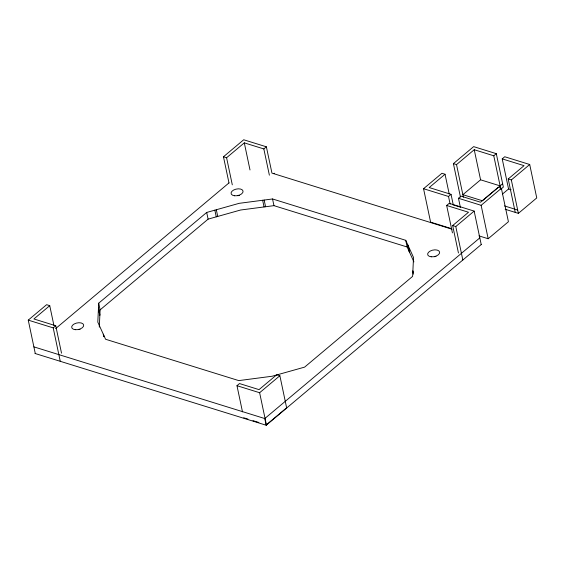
<?xml version="1.0" encoding="UTF-8"?>
<svg xmlns="http://www.w3.org/2000/svg" width="565" height="565" viewBox="0 0 565 565"><rect width="100%" height="100%" fill="white"/><g stroke="black" fill="none" stroke-linecap="round" stroke-linejoin="round"><path stroke-width="0.85" d="M98.698 303.186L97.802 322.106L105.577 339.254L238.776 380.605L272.153 376.234L304.627 367.116L412.627 276.377L413.516 257.456L405.741 240.316L272.549 198.965L239.165 203.329L206.691 212.447L98.698 303.186L100.104 309.874L99.292 327.128M35.291 353.556L28.25 320.129L46.62 304.69L49.741 305.658L53.901 325.369M229.002 183.018L223.465 156.766L243.706 139.767L266.369 146.801L271.949 173.116L452.078 229.228M49.741 305.658L33.9 318.971L55.744 325.751L61.521 353.182M223.465 156.766L226.586 157.741L244.299 142.86L263.834 148.927L266.369 146.801M28.25 320.129L53.209 327.877L55.744 325.751M55.631 328.597L228.995 182.905M100.104 309.874L208.104 219.135L240.577 210.018L273.954 205.653L407.153 246.997L413.905 261.885M273.863 173.681L274.406 173.222M451.4 228.599L430.601 222.144L423.552 188.717L441.929 173.278L445.043 174.246L449.21 194.021M460.454 197.065L453.405 163.631L473.647 146.625L496.303 153.666L503.351 187.093L500.823 189.219M445.043 174.246L429.202 187.559L451.047 194.339L453.222 204.65M453.405 163.631L456.527 164.599L474.233 149.725L493.775 155.785L496.303 153.666M423.552 188.717L448.518 196.465L451.047 194.339M452.445 232.9L446.661 205.469L449.196 203.344L474.155 211.098L481.225 244.56M511.078 189.748L508.557 188.964L502.214 158.878L504.743 156.752L529.709 164.5L536.75 197.934L518.38 213.365L505.174 209.269M460.284 206.875L458.469 198.28L461.005 196.154L480.54 202.221L498.252 187.34L501.374 188.307L508.415 221.734L488.174 238.741L478.943 235.873M500.117 185.878L480.575 179.811L462.869 194.685L482.404 200.752L502.645 183.752M242.491 411.871L236.975 385.69L239.504 383.564L259.038 389.631L276.751 374.75L279.873 375.718L286.674 408.022M458.441 252.993L452.664 225.562L468.505 212.249L446.661 205.469M515.259 212.398L508.21 178.971L524.059 165.658L502.214 158.878M452.664 225.562L455.786 226.53L474.155 211.098M458.469 198.28L481.133 205.314L501.374 188.307M508.21 178.971L511.332 179.938L529.709 164.5M236.975 385.69L259.632 392.724L279.873 375.718M502.61 193.957L508.557 188.964M33.886 346.868L264.78 418.552L479.819 237.872M266.398 424.816L286.632 407.81M34.981 353.457L266.186 425.233L481.479 244.348M504.474 205.928L517.674 210.025M453.066 204.855L460.63 207.2M243.734 417.782L247.929 419.089M252.965 420.65L258.841 422.472M511.332 179.938L518.38 213.365M493.775 155.785L500.647 188.385M474.233 149.725L480.575 179.811M481.133 205.314L488.174 238.741M456.527 164.599L463.392 197.192M455.786 226.53L462.827 259.964M448.518 196.465L450.143 204.177M408.05 245.394L409.456 252.082M407.697 244.617L409.102 251.305M412.888 270.769L413.241 272.443M412.846 271.631L413.375 274.138M405.741 240.316L407.153 246.997M263.834 148.927L269.371 175.178M272.549 198.965L273.954 205.653M264.166 200.059L265.578 206.748M262.654 200.257L264.06 206.945M244.299 142.86L250.005 169.959M226.586 157.741L232.3 184.833M259.632 392.724L266.44 425.028M264.78 418.552L266.186 425.233M216.317 209.749L217.723 216.43M214.848 210.159L216.254 216.847M206.691 212.447L208.104 219.135M98.472 307.939L99.878 314.62M98.43 308.794L99.843 315.482M103.628 334.946L103.974 336.62M103.275 334.169L103.798 336.676M53.209 327.877L60.257 361.303M434.421 256.743A6.116 3.341 -11.9 0 1 435.989 256.538M237.844 195.716A6.116 3.341 -11.9 0 1 239.419 195.511M78.464 329.628A6.116 3.341 -11.9 0 1 80.039 329.423M431.18 256.793A6.116 3.341 -11.9 0 0 439.627 252.11A6.116 3.341 -11.9 0 0 430.099 251.107A6.116 3.341 -11.9 0 0 431.18 256.793M234.609 195.773A6.116 3.341 -11.9 0 0 243.056 191.09A6.116 3.341 -11.9 0 0 233.529 190.087A6.116 3.341 -11.9 0 0 234.609 195.773M75.23 329.685A6.116 3.341 -11.9 0 0 83.677 325.002A6.116 3.341 -11.9 0 0 74.142 323.999A6.116 3.341 -11.9 0 0 75.23 329.685"/></g></svg>
